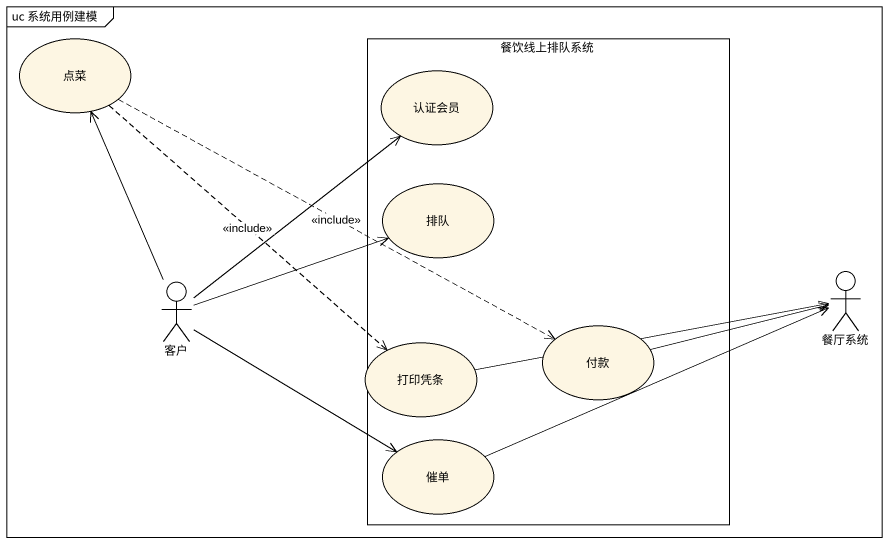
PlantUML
@startuml
mainframe uc 系统用例建模
usecase 点菜
rectangle 餐饮线上排队系统 {
  usecase 认证会员
  usecase 排队
  usecase 付款
  usecase 打印凭条
  usecase 催单
}
actor 客户
actor 餐厅系统
点菜 .right.> 付款 : <<include>>
点菜 ..> 打印凭条 : <<include>>
客户 -up-> 点菜
客户 -up-> 认证会员
客户 -right-> 排队
客户 -right-> 催单
付款 -right-> 餐厅系统
打印凭条 -right-> 餐厅系统
催单 -right-> 餐厅系统
@enduml
